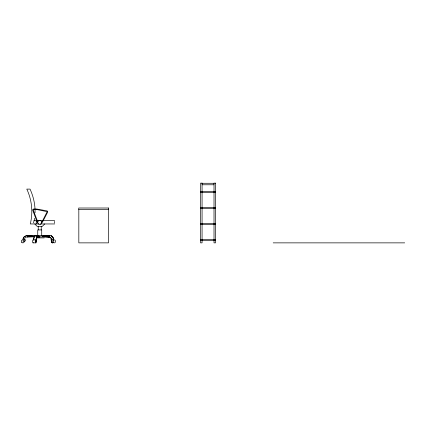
<?xml version="1.0" encoding="UTF-8"?>
<svg xmlns="http://www.w3.org/2000/svg" width="426" height="426" viewBox="0 0 426 426"><rect width="100%" height="100%" fill="white"/><g stroke="black" fill="none" stroke-linecap="round" stroke-linejoin="round"><path stroke-width="0.64" d="M35.049 212.723C35.283 204.592 33.441 196.471 30.038 189.107L26.79 189.107C31.875 199.885 33.201 212.382 30.273 223.954L38.862 223.954M42.446 236.712L43.047 236.116L49.81 235.7M37.009 236.638L37.291 236.654M36.098 239.881A2.982 0.921 -90 0 1 37.019 236.899L37.302 236.899A1.491 1.422 -90 0 0 34.49 236.611M37.302 236.925L37.302 236.909A2.982 0.921 90 0 0 36.38 239.881M34.304 220.189L34.591 218.314M44.011 236.744L49.437 236.861M22.882 239.007L24.106 236.712L26.833 235.424M23.174 239.066L23.409 238.283M33.42 222.846L34.171 220.466M49.075 237.01L49.107 236.899A1.193 0.703 90 0 1 50.076 235.791M23.584 237.91L24.042 237.229M39.836 236.723L38.963 236.18L37.786 236.212M44.709 223.954L42.222 226.44L37.243 226.44L34.756 223.954M24.319 236.925L24.623 236.648M24.953 236.403L26.46 235.78M25.736 240.653L24.287 241.377L23.036 241.377M37.69 236.068C39.586 235.376 41.823 237.937 37.019 236.899A1.193 1.134 90 0 0 34.937 236.233A1.193 1.134 -90 0 1 36.316 235.791M43.676 236.11L42.813 236.02L42.27 236.675L49.677 236.877L43.851 236.707M42.978 235.972L49.81 235.402M43.798 235.908L49.64 235.429M36.806 236.744L37.286 236.712M43.117 236.11L43.543 236.212M27.275 236.899L34.479 236.728L27.275 236.899A2.982 2.982 0 0 0 24.293 239.881M202.068 183.281L214.012 183.281M202.068 184.772L214.012 184.772M200.571 191.594L215.508 191.594M200.571 192.589L215.508 192.589M200.571 207.526L215.508 207.526M200.571 208.522L215.508 208.522M36.705 209.517L33.643 209.523L33.233 210.071L37.802 221.962M33.915 220.466L54.666 220.466M41.657 221.962L41.982 221.962L47.169 211.674L36.721 209.517M37.738 222.457L37.275 222.457L32.797 210.359A0.996 0.996 0 0 1 33.729 209.017L36.657 209.017A0.996 0.996 0 0 1 36.833 209.033L46.881 210.859A0.996 0.996 0 0 1 47.584 212.302L42.286 222.457L41.721 222.457A1.992 1.992 0 0 0 38.734 220.732A1.992 1.992 0 0 0 38.734 224.182A1.992 1.992 0 0 0 41.721 222.457M200.571 223.453L215.508 223.453M40.065 223.954L54.666 223.954M200.571 224.449L215.508 224.449M35.257 235.402L44.208 235.402M36.924 236.893L44.208 236.893M36.279 237.889L44.208 237.889M200.571 239.385L215.508 239.385M22.802 239.881L25.773 239.881M33.468 239.881L36.45 239.881M50.731 239.881L53.719 239.881M200.571 240.381L215.508 240.381M35.204 241.377L36.38 241.377M53.213 242.623A1.491 1.209 -90 0 1 51.977 242.687A1.491 1.209 -90 0 1 51.344 241.377L52.76 241.377M33.079 242.868L35.917 242.868A1.491 0.463 90 0 0 36.316 240.626A1.491 0.463 90 0 0 35.518 240.626A1.491 0.463 90 0 0 35.917 242.868M273.199 242.868L404.7 242.868M44.112 236.755L49.107 236.899A2.982 2.412 90 0 1 51.525 239.881M43.937 236.755L48.931 236.899A2.982 2.412 90 0 1 51.349 239.881M27.275 235.7L34.873 236.079M34.873 235.919L27.275 235.402L27.275 237M35.992 240.701L36.45 241.095M51.498 235.85L51.024 235.621L52.717 236.893M51.237 236.041L52.691 237.357L53.362 239.103M52.643 236.792L53.655 239.055M48.958 237L48.937 236.925A1.491 0.879 -90 0 1 49.453 235.53A1.491 0.879 -90 0 1 50.401 235.791M53.138 237.532L53.314 237.889M108.497 209.517L108.497 242.868L78.826 242.868L78.826 209.517M54.666 221.339L54.666 223.08M41.721 235.402L41.721 229.928L37.744 229.928L37.744 235.402M41.226 226.44L41.226 229.928M38.239 226.44L38.239 229.928M36.247 220.466L36.247 223.954M33.542 239.881A2.982 0.921 90 0 1 34.325 236.931M33.824 239.881A2.982 0.921 -90 0 1 34.282 237.298M33.329 242.623A1.491 0.463 -90 0 1 32.738 242.394A1.491 0.463 -90 0 1 32.711 240.472A1.491 0.463 -90 0 1 33.292 240.051M53.756 240.051A1.491 1.209 -90 0 1 55.279 240.472A1.491 1.209 -90 0 1 55.199 242.394A1.491 1.209 -90 0 1 53.655 242.623M202.068 183.132L200.571 183.132L200.571 242.868L202.068 242.868L202.068 183.132M215.508 183.132L214.012 183.132L214.012 242.868L215.508 242.868L215.508 183.132M108.598 208.021L78.725 208.021L78.725 209.517L108.598 209.517L108.598 208.021M21.934 242.596A1.491 1.491 0 0 0 24.282 241.51A1.491 1.491 0 0 0 22.168 240.019A1.491 1.491 0 0 0 21.934 242.596M51.514 240.626A1.491 1.209 90 0 0 52.558 242.868A1.491 1.209 90 0 0 53.607 240.626A1.491 1.209 90 0 0 51.514 240.626"/></g></svg>
